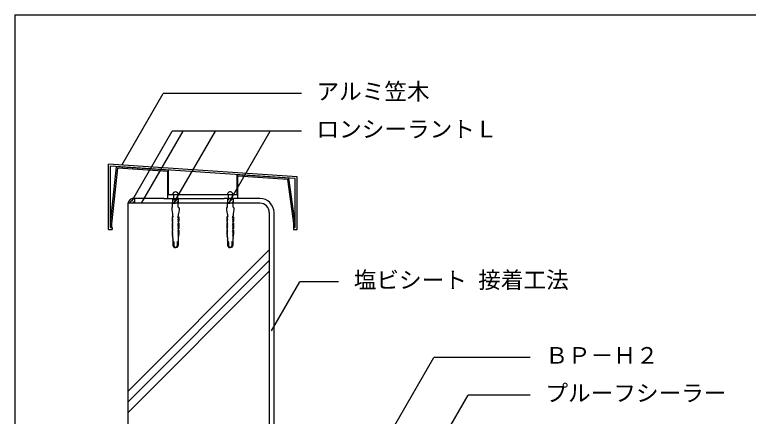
# Model space of a CAD drawing. Units: millimetres, scale not verified. Extents: x -591 to 689, y -980 to 988.
# Drawn here: x -591 to 187, y 562 to 988 of the extents above; entities that cross this region are included whole.
import ezdxf
from ezdxf.enums import TextEntityAlignment as Align

# ---------------------------------------------------------------- set-up
doc = ezdxf.new("R2010")
doc.units = ezdxf.units.MM
doc.header["$LTSCALE"] = 8
for name, color, linetype in [('4-2', 7, 'Continuous'), ('4-4', 2, 'Continuous'), ('4-7', 7, 'Continuous'), ('4-8', 4, 'Continuous'), ('4-A', 7, 'Continuous'), ('4-D', 4, 'Continuous'), ('4-E', 4, 'Continuous'), ('F-7', 1, 'Continuous')]:
    doc.layers.add(name, color=color, linetype=linetype)
doc.styles.add('ＭＳ ゴシック', font='')
doc.styles.get('ＭＳ ゴシック').set_extended_font_data('MS Gothic')

msp = doc.modelspace()

# ---------------------------------------------------------------- linework, layer by layer
at = {"layer": '4-2', "color": 2}
for p, q in [((-450.841, 788.231), (-470.841, 788.231)), ((-432.841, 793.231), (-463.841, 793.231)), ((-432.841, 793.231), (-368.841, 793.231)), ((-330.841, 793.231), (-368.841, 793.231)), ((-315.841, 409.999), (-315.841, 778.231))]:
    msp.add_line(p, q, dxfattribs=at)
at = {"layer": '4-2'}
for p, q in [((-463.841, 793.231), (-463.841, 788.231)), ((-330.841, 788.231), (-450.841, 788.231)), ((-320.841, 778.231), (-320.841, 388.231))]:
    msp.add_line(p, q, dxfattribs=at)
at = {"layer": '4-2', "color": 2}
for centre, radius, start, end in [((-464.769, 787.131), 6.171, 81.34913, 169.72623), ((-330.841, 778.231), 15, 0, 90)]:
    msp.add_arc(centre, radius, start, end, dxfattribs=at)
at = {"layer": '4-2'}
msp.add_arc((-330.841, 778.231), 10, 0, 90, dxfattribs=at)
at = {"layer": '4-4'}
msp.add_line((-470.841, 788.231), (-470.841, 138.231), dxfattribs=at)
at = {"layer": '4-7', "color": 4}
for p, q in [((-422.333, 797.231), (-422.333, 793.231)), ((-418.333, 797.231), (-418.333, 793.231)), ((-364.333, 797.231), (-364.333, 793.231)), ((-360.333, 797.231), (-360.333, 793.231)), ((-423.333, 793.231), (-423.333, 788.231)), ((-417.333, 793.231), (-417.333, 788.231)), ((-365.333, 793.231), (-365.333, 788.231)), ((-359.334, 793.231), (-359.334, 788.231))]:
    msp.add_line(p, q, dxfattribs=at)
at = {"layer": '4-7'}
for p, q in [((-423.502, 768.607), (-423.502, 768.607)), ((-423.502, 768.607), (-423.502, 768.607)), ((-417.165, 768.607), (-417.165, 768.607)), ((-417.165, 768.607), (-417.165, 768.607)), ((-365.502, 768.607), (-365.502, 768.607)), ((-365.502, 768.607), (-365.502, 768.607)), ((-359.165, 768.607), (-359.165, 768.607)), ((-359.165, 768.607), (-359.165, 768.607)), ((-423.503, 752.94), (-423.069, 752.115)), ((-417.164, 752.94), (-417.598, 752.115)), ((-365.503, 752.94), (-365.069, 752.115)), ((-359.164, 752.94), (-359.598, 752.115))]:
    msp.add_line(p, q, dxfattribs=at)
for points in [[(-423.333, 784.136), (-423.333, 788.231), (-420.333, 788.231)], [(-417.333, 784.136), (-417.333, 788.231), (-420.333, 788.231)], [(-365.333, 784.136), (-365.333, 788.231), (-362.333, 788.231)], [(-359.333, 784.136), (-359.333, 788.231), (-362.333, 788.231)], [(-423.333, 784.136), (-424.083, 783.311), (-424.083, 781.212), (-423.535, 777.095), (-423.293, 776.687), (-423.333, 776.687), (-423.333, 774.873), (-422.9, 774.049)], [(-417.333, 784.136), (-416.583, 783.311), (-416.583, 781.212), (-417.132, 777.095), (-417.374, 776.687), (-417.333, 776.687), (-417.333, 774.873), (-417.766, 774.049)], [(-365.333, 784.136), (-366.083, 783.311), (-366.083, 781.212), (-365.535, 777.095), (-365.293, 776.687), (-365.333, 776.687), (-365.333, 774.873), (-364.9, 774.049)], [(-359.333, 784.136), (-358.583, 783.311), (-358.583, 781.212), (-359.132, 777.095), (-359.374, 776.687), (-359.333, 776.687), (-359.333, 774.873), (-359.766, 774.049)], [(-423.03, 773.801), (-424.008, 773.801), (-424.008, 769.568), (-423.507, 768.607), (-423.502, 768.607)], [(-422.962, 772.482), (-423.47, 773.307), (-423.47, 773.801)], [(-422.962, 770.915), (-423.47, 771.74), (-423.47, 772.217), (-423.121, 772.235)], [(-423.019, 769.349), (-423.47, 770.173), (-423.47, 770.651), (-423.122, 770.668)], [(-417.705, 772.482), (-417.197, 773.307), (-417.197, 773.801)], [(-417.705, 770.915), (-417.197, 771.74), (-417.197, 772.217), (-417.546, 772.235)], [(-417.648, 769.349), (-417.197, 770.173), (-417.197, 770.651), (-417.545, 770.668)], [(-417.636, 773.801), (-416.658, 773.801), (-416.658, 769.568), (-417.16, 768.607), (-417.165, 768.607)], [(-365.03, 773.801), (-366.008, 773.801), (-366.008, 769.568), (-365.507, 768.607), (-365.502, 768.607)], [(-364.962, 772.482), (-365.47, 773.307), (-365.47, 773.801)], [(-364.962, 770.915), (-365.47, 771.74), (-365.47, 772.217), (-365.121, 772.235)], [(-365.019, 769.349), (-365.47, 770.173), (-365.47, 770.651), (-365.122, 770.668)], [(-359.705, 772.482), (-359.197, 773.307), (-359.197, 773.801)], [(-359.705, 770.915), (-359.197, 771.74), (-359.197, 772.217), (-359.546, 772.235)], [(-359.648, 769.349), (-359.197, 770.173), (-359.197, 770.651), (-359.545, 770.668)], [(-359.636, 773.801), (-358.658, 773.801), (-358.658, 769.568), (-359.16, 768.607), (-359.165, 768.607)], [(-423.47, 767.535), (-424.008, 767.535), (-424.008, 761.737), (-423.502, 760.773)], [(-423.502, 768.607), (-423.498, 769.084), (-423.181, 769.101)], [(-422.962, 766.215), (-423.47, 767.04), (-423.47, 767.535)], [(-422.962, 764.649), (-423.47, 765.473), (-423.47, 765.951), (-423.122, 765.968)], [(-422.962, 763.082), (-423.47, 763.907), (-423.47, 764.384), (-423.122, 764.401)], [(-423.019, 761.515), (-423.47, 762.34), (-423.47, 762.817), (-423.122, 762.835)], [(-417.705, 766.215), (-417.197, 767.04), (-417.197, 767.535)], [(-417.705, 764.649), (-417.197, 765.473), (-417.197, 765.951), (-417.545, 765.968)], [(-417.705, 763.082), (-417.197, 763.907), (-417.197, 764.384), (-417.545, 764.401)], [(-417.648, 761.515), (-417.197, 762.34), (-417.197, 762.817), (-417.545, 762.835)], [(-417.165, 768.607), (-417.168, 769.084), (-417.486, 769.101)], [(-417.197, 767.535), (-416.658, 767.535), (-416.658, 761.737), (-417.165, 760.773)], [(-365.47, 767.535), (-366.008, 767.535), (-366.008, 761.737), (-365.502, 760.773)], [(-365.502, 768.607), (-365.498, 769.084), (-365.181, 769.101)], [(-364.962, 766.215), (-365.47, 767.04), (-365.47, 767.535)], [(-364.962, 764.649), (-365.47, 765.473), (-365.47, 765.951), (-365.122, 765.968)], [(-364.962, 763.082), (-365.47, 763.907), (-365.47, 764.384), (-365.122, 764.401)], [(-365.019, 761.515), (-365.47, 762.34), (-365.47, 762.817), (-365.122, 762.835)], [(-359.705, 766.215), (-359.197, 767.04), (-359.197, 767.535)], [(-359.705, 764.649), (-359.197, 765.473), (-359.197, 765.951), (-359.545, 765.968)], [(-359.705, 763.082), (-359.197, 763.907), (-359.197, 764.384), (-359.545, 764.401)], [(-359.648, 761.515), (-359.197, 762.34), (-359.197, 762.817), (-359.545, 762.835)], [(-359.165, 768.607), (-359.168, 769.084), (-359.486, 769.101)], [(-359.197, 767.535), (-358.658, 767.535), (-358.658, 761.737), (-359.165, 760.773)], [(-423.47, 759.701), (-424.008, 759.701), (-424.008, 756.453), (-423.503, 752.94), (-423.502, 753.417), (-423.193, 753.435)], [(-423.502, 760.773), (-423.499, 761.251), (-423.178, 761.268)], [(-423.049, 753.682), (-423.499, 754.507), (-423.497, 754.984), (-423.175, 755.001)], [(-423.026, 755.249), (-423.49, 756.073), (-423.486, 756.551), (-423.151, 756.568)], [(-422.994, 756.815), (-423.474, 757.64), (-423.47, 758.117), (-423.122, 758.135)], [(-422.962, 758.382), (-423.47, 759.207), (-423.47, 759.701)], [(-417.705, 758.382), (-417.197, 759.207), (-417.197, 759.701)], [(-417.673, 756.815), (-417.192, 757.64), (-417.197, 758.117), (-417.545, 758.135)], [(-417.64, 755.249), (-417.177, 756.073), (-417.181, 756.551), (-417.515, 756.568)], [(-417.618, 753.682), (-417.168, 754.507), (-417.17, 754.984), (-417.492, 755.001)], [(-417.165, 760.773), (-417.168, 761.251), (-417.489, 761.268)], [(-417.197, 759.701), (-416.658, 759.701), (-416.658, 756.453), (-417.164, 752.94), (-417.165, 753.417), (-417.474, 753.435)], [(-365.47, 759.701), (-366.008, 759.701), (-366.008, 756.453), (-365.503, 752.94), (-365.502, 753.417), (-365.193, 753.435)], [(-365.502, 760.773), (-365.499, 761.251), (-365.178, 761.268)], [(-365.049, 753.682), (-365.499, 754.507), (-365.497, 754.984), (-365.175, 755.001)], [(-365.026, 755.249), (-365.49, 756.073), (-365.486, 756.551), (-365.151, 756.568)], [(-364.994, 756.815), (-365.474, 757.64), (-365.47, 758.117), (-365.122, 758.135)], [(-364.962, 758.382), (-365.47, 759.207), (-365.47, 759.701)], [(-359.705, 758.382), (-359.197, 759.207), (-359.197, 759.701)], [(-359.673, 756.815), (-359.192, 757.64), (-359.197, 758.117), (-359.545, 758.135)], [(-359.64, 755.249), (-359.177, 756.073), (-359.181, 756.551), (-359.515, 756.568)], [(-359.618, 753.682), (-359.168, 754.507), (-359.17, 754.984), (-359.492, 755.001)], [(-359.165, 760.773), (-359.168, 761.251), (-359.489, 761.268)], [(-359.197, 759.701), (-358.658, 759.701), (-358.658, 756.453), (-359.164, 752.94), (-359.165, 753.417), (-359.474, 753.435)], [(-423.199, 751.868), (-423.333, 751.868), (-423.333, 751.085), (-423.183, 751.085), (-423.183, 749.477), (-423.177, 749.477)], [(-423.127, 749.147), (-423.127, 743.196), (-422.686, 742.545), (-421.683, 741.231), (-421.534, 741.231), (-422.619, 743.196), (-422.619, 747.168)], [(-422.036, 747.168), (-422.036, 743.196), (-420.951, 741.231), (-420.333, 741.231)], [(-418.631, 747.168), (-418.631, 743.196), (-419.716, 741.231), (-420.333, 741.231)], [(-417.54, 749.147), (-417.54, 743.196), (-417.981, 742.545), (-418.983, 741.231), (-419.133, 741.231), (-418.048, 743.196), (-418.048, 747.168)], [(-417.468, 751.868), (-417.333, 751.868), (-417.333, 751.085), (-417.483, 751.085), (-417.483, 749.477), (-417.49, 749.477)], [(-365.199, 751.868), (-365.333, 751.868), (-365.333, 751.085), (-365.183, 751.085), (-365.183, 749.477), (-365.177, 749.477)], [(-365.127, 749.147), (-365.127, 743.196), (-364.686, 742.545), (-363.683, 741.231), (-363.534, 741.231), (-364.619, 743.196), (-364.619, 747.168)], [(-364.036, 747.168), (-364.036, 743.196), (-362.951, 741.231), (-362.333, 741.231)], [(-360.631, 747.168), (-360.631, 743.196), (-361.716, 741.231), (-362.333, 741.231)], [(-359.54, 749.147), (-359.54, 743.196), (-359.981, 742.545), (-360.983, 741.231), (-361.133, 741.231), (-360.048, 743.196), (-360.048, 747.168)], [(-359.468, 751.868), (-359.333, 751.868), (-359.333, 751.085), (-359.483, 751.085), (-359.483, 749.477), (-359.49, 749.477)]]:
    msp.add_lwpolyline(points, dxfattribs=at)
for centre, major_axis, start_param, end_param in [((-423.169, 772.458), (0, -0.229), 0.2312026, 1.6765256), ((-423.169, 770.891), (0, -0.229), 0.2312026, 1.6765256), ((-423.041, 773.973), (0, -0.172), 0.06848, 2.1628795), ((-417.626, 773.973), (0, -0.172), 4.1203058, 6.2147054), ((-417.497, 772.458), (0, -0.229), 4.6066597, 6.0519827), ((-417.497, 770.891), (0, -0.229), 4.6066597, 6.0519827), ((-365.169, 772.458), (0, -0.229), 0.2312026, 1.6765256), ((-365.169, 770.891), (0, -0.229), 0.2312026, 1.6765256), ((-365.041, 773.973), (0, -0.172), 0.06848, 2.1628795), ((-359.626, 773.973), (0, -0.172), 4.1203058, 6.2147054), ((-359.497, 772.458), (0, -0.229), 4.6066597, 6.0519827), ((-359.497, 770.891), (0, -0.229), 4.6066597, 6.0519827), ((-423.524, 768.071), (0, -0.536), 0.0442118, 3.0973809), ((-423.226, 769.324), (0, -0.229), 0.2312026, 1.6765256), ((-423.169, 766.191), (0, -0.229), 0.2312026, 1.6765256), ((-423.169, 764.624), (0, -0.229), 0.2312026, 1.6765256), ((-423.169, 763.058), (0, -0.229), 0.2312026, 1.6765256), ((-417.497, 766.191), (0, -0.229), 4.6066597, 6.0519827), ((-417.497, 764.624), (0, -0.229), 4.6066597, 6.0519827), ((-417.497, 763.058), (0, -0.229), 4.6066597, 6.0519827), ((-417.44, 769.324), (0, -0.229), 4.6066597, 6.0519827), ((-417.143, 768.071), (0, -0.536), 3.1858044, 6.2389735), ((-365.524, 768.071), (0, -0.536), 0.0442118, 3.0973809), ((-365.226, 769.324), (0, -0.229), 0.2312026, 1.6765256), ((-365.169, 766.191), (0, -0.229), 0.2312026, 1.6765256), ((-365.169, 764.624), (0, -0.229), 0.2312026, 1.6765256), ((-365.169, 763.058), (0, -0.229), 0.2312026, 1.6765256), ((-359.497, 766.191), (0, -0.229), 4.6066597, 6.0519827), ((-359.497, 764.624), (0, -0.229), 4.6066597, 6.0519827), ((-359.497, 763.058), (0, -0.229), 4.6066597, 6.0519827), ((-359.44, 769.324), (0, -0.229), 4.6066597, 6.0519827), ((-359.143, 768.071), (0, -0.536), 3.1858044, 6.2389735), ((-423.524, 760.237), (0, -0.536), 0.0442118, 3.0973809), ((-423.234, 755.224), (0, -0.229), 0.2312026, 1.6765256), ((-423.227, 761.491), (0, -0.229), 0.2312026, 1.6765256), ((-423.202, 756.791), (0, -0.229), 0.2312026, 1.6765256), ((-423.169, 758.358), (0, -0.229), 0.2312026, 1.6765256), ((-417.497, 758.358), (0, -0.229), 4.6066597, 6.0519827), ((-417.465, 756.791), (0, -0.229), 4.6066597, 6.0519827), ((-417.44, 761.491), (0, -0.229), 4.6066597, 6.0519827), ((-417.433, 755.224), (0, -0.229), 4.6066597, 6.0519827), ((-417.143, 760.237), (0, -0.536), 3.1858044, 6.2389735), ((-365.524, 760.237), (0, -0.536), 0.0442118, 3.0973809), ((-365.234, 755.224), (0, -0.229), 0.2312026, 1.6765256), ((-365.227, 761.491), (0, -0.229), 0.2312026, 1.6765256), ((-365.202, 756.791), (0, -0.229), 0.2312026, 1.6765256), ((-365.169, 758.358), (0, -0.229), 0.2312026, 1.6765256), ((-359.497, 758.358), (0, -0.229), 4.6066597, 6.0519827), ((-359.465, 756.791), (0, -0.229), 4.6066597, 6.0519827), ((-359.44, 761.491), (0, -0.229), 4.6066597, 6.0519827), ((-359.433, 755.224), (0, -0.229), 4.6066597, 6.0519827), ((-359.143, 760.237), (0, -0.536), 3.1858044, 6.2389735), ((-423.256, 753.658), (0, -0.229), 0.2312026, 1.6765256), ((-423.212, 752.041), (0, -0.174), 0.0818475, 2.1771705), ((-423.853, 749.183), (0, -0.8), 1.5261677, 1.947508), ((-422.327, 747.158), (0, -0.321), 1.5390306, 4.6806232), ((-418.339, 747.158), (0, -0.321), 1.6025621, 4.7441547), ((-417.411, 753.658), (0, -0.229), 4.6066597, 6.0519827), ((-417.455, 752.041), (0, -0.174), 4.1060148, 6.2013378), ((-416.814, 749.183), (0, -0.8), 4.3356773, 4.7570176), ((-365.256, 753.658), (0, -0.229), 0.2312026, 1.6765256), ((-365.212, 752.041), (0, -0.174), 0.0818475, 2.1771705), ((-365.853, 749.183), (0, -0.8), 1.5261677, 1.947508), ((-364.327, 747.158), (0, -0.321), 1.5390306, 4.6806232), ((-360.339, 747.158), (0, -0.321), 1.6025621, 4.7441547), ((-359.411, 753.658), (0, -0.229), 4.6066597, 6.0519827), ((-359.455, 752.041), (0, -0.174), 4.1060148, 6.2013378), ((-358.814, 749.183), (0, -0.8), 4.3356773, 4.7570176)]:
    msp.add_ellipse(centre, major_axis=major_axis, ratio=0.909574, start_param=start_param, end_param=end_param, dxfattribs=at)
at = {"layer": '4-8'}
for p, q in [((-491.326, 760.421), (-491.333, 829.588)), ((-291.333, 816.255), (-491.333, 829.588)), ((-489.326, 762.418), (-489.333, 827.45)), ((-293.333, 814.384), (-489.333, 827.45)), ((-489.327, 766.992), (-482.816, 826.815)), ((-487.927, 766.192), (-481.466, 825.322)), ((-427.63, 823.136), (-482.816, 826.815)), ((-428.422, 821.786), (-481.466, 825.322)), ((-428.426, 793.231), (-428.422, 821.786)), ((-427.62, 797.231), (-427.63, 823.136)), ((-355.047, 797.231), (-355.036, 818.297)), ((-354.241, 793.231), (-354.245, 816.841)), ((-301.363, 813.315), (-354.245, 816.841)), ((-294.733, 766.793), (-301.363, 813.315)), ((-293.333, 762.464), (-293.333, 814.384)), ((-291.333, 760.421), (-291.333, 816.255)), ((-355.047, 797.231), (-427.62, 797.231)), ((-489.326, 762.418), (-487.341, 762.417)), ((-487.926, 762.417), (-487.927, 766.192)), ((-487.341, 762.417), (-487.342, 760.421)), ((-294.733, 762.474), (-294.733, 766.793)), ((-491.333, 760.421), (-487.342, 760.421))]:
    msp.add_line(p, q, dxfattribs=at)
for points in [[(-293.333, 767.28), (-300.094, 814.634), (-355.036, 818.297)], [(-293.333, 762.464), (-295.314, 762.464), (-295.313, 760.421), (-291.333, 760.421)]]:
    msp.add_lwpolyline(points, dxfattribs=at)
for centre, start, end in [((-420.333, 797.231), 0, 180), ((-362.333, 797.266), 359.32911, 180.67089)]:
    msp.add_arc(centre, 3, start, end, dxfattribs=at)
at = {"layer": '4-A'}
for p, q in [((-477.377, 828.524), (-433.377, 904.734)), ((-286.861, 904.734), (-433.377, 904.734)), ((-466.492, 790.572), (-423.675, 864.734)), ((-456.459, 788.231), (-412.29, 864.734)), ((-286.861, 864.734), (-423.675, 864.734)), ((-421.269, 789.837), (-378.027, 864.734)), ((-362.81, 790.572), (-319.993, 864.734)), ((-318.474, 652.805), (-288.494, 704.734)), ((-247.342, 704.734), (-288.494, 704.734)), ((-275.175, 401.354), (-146.207, 624.734)), ((-44.103, 624.734), (-146.207, 624.734)), ((-212.778, 406.542), (-109.9, 584.734)), ((-44.103, 584.734), (-109.9, 584.734))]:
    msp.add_line(p, q, dxfattribs=at)
at = {"layer": '4-D'}
for p, q in [((-469.52, 788.231), (-464.458, 793.293)), ((-465.984, 788.231), (-463.841, 790.375)), ((-423.333, 793.091), (-423.193, 793.231)), ((-423.333, 790.987), (-421.089, 793.231)), ((-422.553, 788.231), (-417.553, 793.231)), ((-419.018, 788.231), (-417.334, 789.915)), ((-365.333, 790.987), (-363.089, 793.231)), ((-364.553, 788.231), (-359.553, 793.231)), ((-361.018, 788.231), (-359.334, 789.915))]:
    msp.add_line(p, q, dxfattribs=at)
at = {"layer": '4-E'}
for p, q in [((-470.841, 588.669), (-320.841, 738.669)), ((-470.841, 577.355), (-320.841, 727.355)), ((-470.841, 566.041), (-320.841, 716.041))]:
    msp.add_line(p, q, dxfattribs=at)
at = {"layer": 'F-7'}
for q in [(689.159, 988.231), (-590.841, 44.231)]:
    msp.add_line((-590.841, 988.231), q, dxfattribs=at)

# ---------------------------------------------------------------- texts
at = {"layer": '4-A', "style": 'ＭＳ ゴシック'}
for s, p in [('アルミ笠木', (-270.861, 892.734)), ('ロンシーラントＬ', (-270.861, 852.734)), ('塩ビシート 接着工法', (-231.342, 692.734)), ('ＢＰ－Ｈ２', (-28.103, 612.734)), ('プルーフシーラー', (-28.103, 572.734))]:
    msp.add_text(s, height=17.6, dxfattribs=at).set_placement(p, align=Align.BOTTOM_LEFT)

doc.saveas('drawing.dxf')
